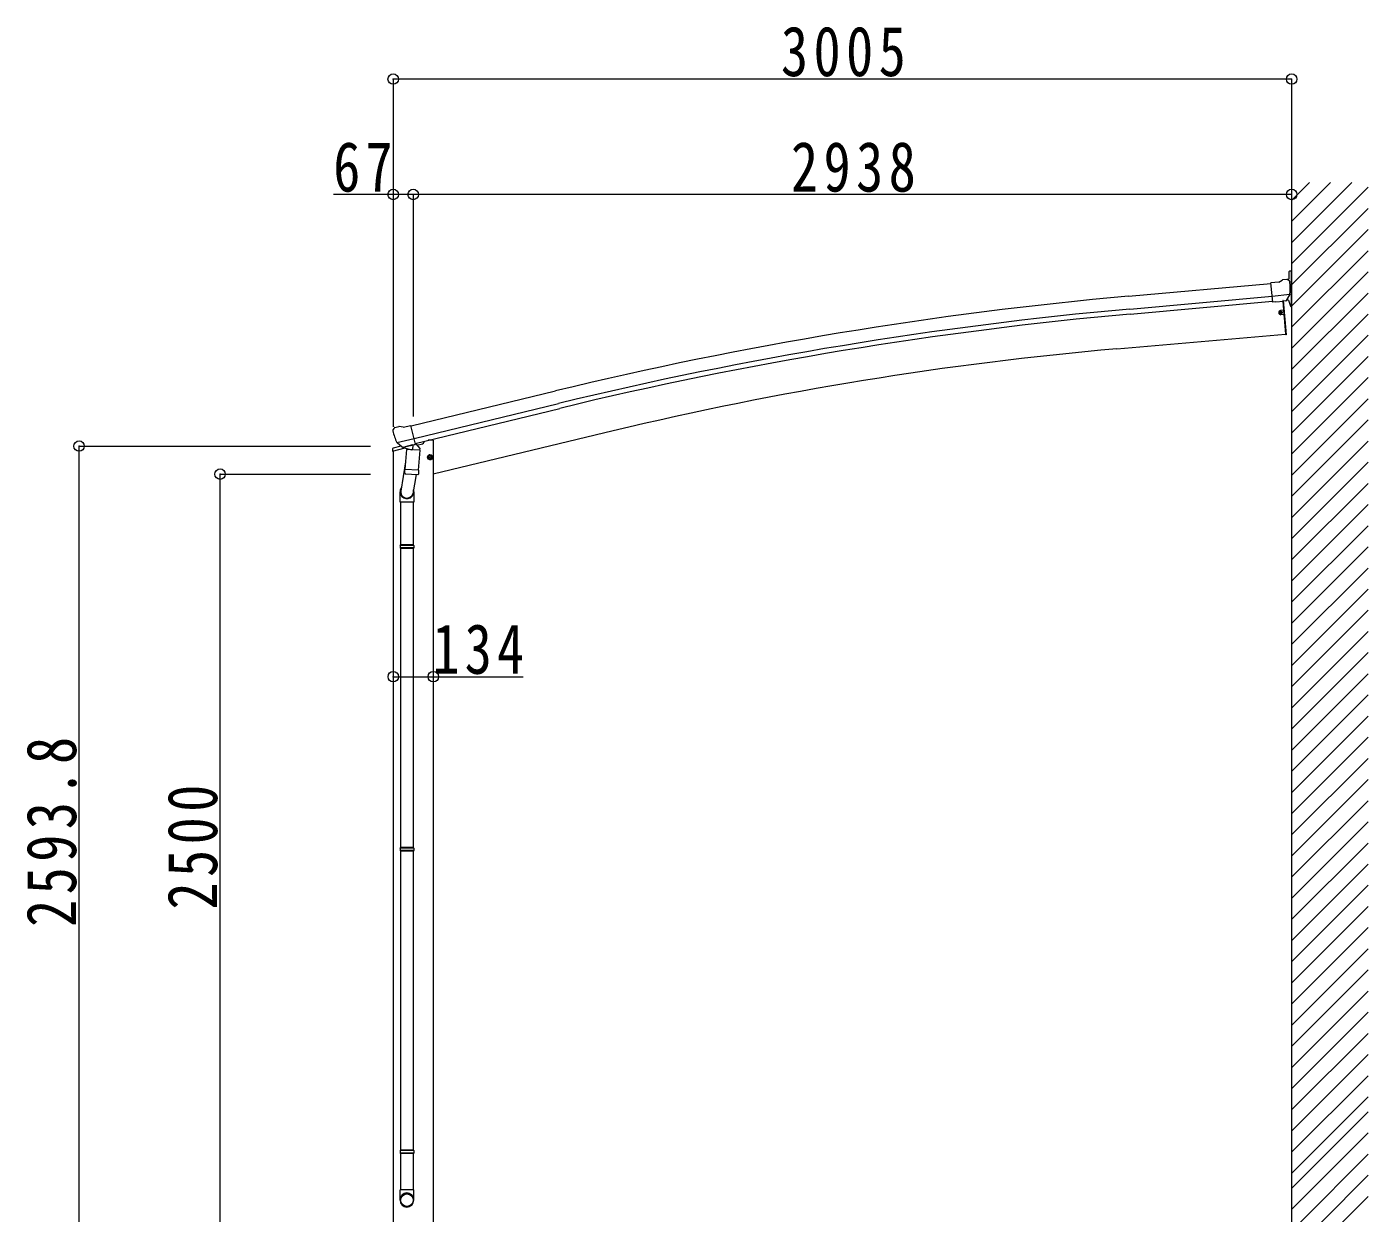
# Model space of a CAD drawing. Units: millimetres at full size. Extents: x -9783 to 9892, y -6828 to 6752.
# Drawn here: x 2527 to 7014, y -4007 to -41 of the extents above; entities that cross this region are included whole.
import ezdxf

# ---------------------------------------------------------------- set-up
doc = ezdxf.new("R2010")
doc.units = ezdxf.units.MM
doc.header["$LTSCALE"] = 35
doc.header["$PDMODE"] = 32
doc.header["$PDSIZE"] = 35
for name, color, linetype, lineweight in [('0-1_本体', 4, 'Continuous', 9), ('0-2_部品', 7, 'Continuous', 9), ('0-A_寸法', 6, 'Continuous', 9), ('0-E_DET2', 7, 'Continuous', 9)]:
    doc.layers.add(name, color=color, linetype=linetype, lineweight=lineweight)
doc.styles.add('ＭＳ ゴシック', font='')
doc.styles.get('ＭＳ ゴシック').set_extended_font_data('MS Gothic')

msp = doc.modelspace()

# ---------------------------------------------------------------- linework, layer by layer
at = {"layer": '0-1_本体'}
for p, q in [((6212.4, -941.52), (6688.47, -898.8)), ((6216.26, -984.52), (6692.72, -941.77)), ((6217.77, -1001.28), (6694.22, -958.53)), ((6728.1, -958.36), (6737.71, -1068.13)), ((6172.66, -1117.56), (6737.71, -1068.13)), ((3812.72, -1375.17), (4295.7, -1258.08)), ((3822.8, -1417.15), (4305.88, -1300.03)), ((3826.73, -1433.51), (4309.84, -1316.39)), ((3886.89, -1423.17), (3869.38, -1423.17)), ((4488.65, -1391.82), (3886.89, -1536.29)), ((3886.89, -1423.17), (3886.89, -4436.17)), ((3752.89, -1458.42), (3752.89, -4436.17))]:
    msp.add_line(p, q, dxfattribs=at)
for centre, radius, start, end in [((7383.9, -13995.96), 13106.9, 95.12796, 103.62796), ((7383.9, -13995.96), 13063.73, 95.12796, 103.62796), ((7383.9, -13995.96), 13046.9, 95.12796, 103.62796), ((7175.95, -12585.21), 11511.45, 95, 103.50001)]:
    msp.add_arc(centre, radius, start, end, dxfattribs=at)
at = {"layer": '0-2_部品'}
for p, q in [((6714.83, -894.33), (6688.29, -896.89)), ((6694.51, -961.5), (6688.29, -896.89)), ((6714.83, -894.33), (6726.49, -887.46)), ((6741.38, -885.75), (6727.73, -887.06)), ((6748.41, -885.07), (6741.38, -885.75)), ((6750.57, -891.42), (6745.04, -886.87)), ((6748.41, -860.41), (6748.41, -885.07)), ((6751.65, -893.45), (6751.78, -894.79)), ((6751.5, -936.3), (6692.63, -941.97)), ((6740.42, -955.89), (6751.19, -936.85)), ((6704.46, -960.54), (6694.51, -961.5)), ((6728.89, -955.94), (6727.9, -956.03)), ((6738.04, -957.31), (6730.34, -958.05)), ((6731.55, -986.32), (6730.56, -986.41)), ((6746.94, -954.53), (6740.85, -955.12)), ((6746.94, -954.53), (6754.37, -974.97)), ((6716.26, -996.7), (6726.49, -995.8)), ((6720.67, -995.1), (6720.57, -993.86)), ((6730.73, -988.4), (6720.77, -989.28)), ((6721.83, -1001.36), (6720.93, -991.13)), ((6731.95, -1002.35), (6721.99, -1003.22)), ((6722.52, -995.54), (6723.77, -995.44)), ((6731.73, -988.32), (6730.73, -988.4)), ((6732.95, -1002.26), (6731.95, -1002.35)), ((6733.12, -1004.26), (6732.13, -1004.34)), ((3751.27, -1390.75), (3751.54, -1391.9)), ((3755.48, -1382.17), (3751.63, -1388.47)), ((3758.58, -1379.92), (3771.76, -1376.76)), ((3786.32, -1379.44), (3773.06, -1376.74)), ((3786.32, -1379.44), (3812.25, -1373.21)), ((3765.32, -1431.06), (3822.83, -1417.25)), ((3782.17, -1445.97), (3765.79, -1431.47)), ((3827.03, -1434.78), (3827.98, -1434.84)), ((3827.98, -1434.84), (3841.29, -1450.16)), ((3831.97, -1439.44), (3850.86, -1434.9)), ((3854.69, -1426.73), (3854.69, -1430.04)), ((3750.14, -1459.08), (3792.84, -1448.83)), ((3750.14, -1452.19), (3750.14, -1459.08)), ((3778.64, -1442.98), (3752.44, -1449.27)), ((3784.88, -1446.53), (3792.4, -1444.73)), ((3785.72, -1446.43), (3787.25, -1446.06)), ((3787.25, -1446.06), (3823.95, -1437.25)), ((3789.09, -1446.29), (3789.03, -1447.03)), ((3789.79, -1448.07), (3815.6, -1454.51)), ((3796.71, -1453.42), (3792.03, -1520.25)), ((3842.4, -1456.61), (3796.71, -1453.42)), ((3798.48, -1450.24), (3798.25, -1453.52)), ((3818, -1439.07), (3816.98, -1453.68)), ((3823.95, -1437.25), (3825.48, -1436.88)), ((3837.72, -1523.45), (3842.4, -1456.61)), ((3841.29, -1450.16), (3840.85, -1456.5)), ((3866.27, -1482.11), (3885.72, -1477.44)), ((3870.83, -1474.33), (3868.69, -1481.53)), ((3878.12, -1472.58), (3870.83, -1474.33)), ((3878.33, -1489.5), (3873.66, -1470.05)), ((3883.29, -1478.02), (3878.12, -1472.58)), ((3881.16, -1485.22), (3883.29, -1478.02)), ((3793.76, -1495.49), (3777.85, -1592.75)), ((3791.17, -1532.72), (3792.05, -1520.25)), ((3837.72, -1523.45), (3792.03, -1520.25)), ((3837.71, -1523.45), (3836.82, -1536.14)), ((3791.57, -1534.08), (3791.57, -1534.08)), ((3793.02, -1534.86), (3834.71, -1537.77)), ((3829.29, -1537.39), (3818.56, -1602.07)), ((3775.7, -1629.91), (3775.7, -1595.55)), ((3821.7, -1595.25), (3821.7, -1629.91)), ((3821.7, -1629.91), (3775.7, -1629.91)), ((3777.7, -1629.91), (3777.7, -1772.82)), ((3819.7, -1629.91), (3819.7, -1772.82)), ((3775.7, -1774.82), (3776.7, -1772.82)), ((3821.7, -1774.82), (3775.7, -1774.82)), ((3821.7, -1782.82), (3775.7, -1782.82)), ((3820.7, -1772.82), (3776.7, -1772.82)), ((3820.7, -1784.82), (3776.7, -1784.82)), ((3777.7, -1784.82), (3777.7, -2784.19)), ((3819.7, -1784.82), (3819.7, -2784.19)), ((3821.7, -1774.82), (3820.7, -1772.82)), ((3821.7, -1782.82), (3820.7, -1784.82)), ((3821.7, -1774.82), (3821.7, -1782.82)), ((3775.7, -2786.19), (3776.7, -2784.19)), ((3821.7, -2786.19), (3775.7, -2786.19)), ((3821.7, -2794.19), (3775.7, -2794.19)), ((3820.7, -2784.19), (3776.7, -2784.19)), ((3820.7, -2796.19), (3776.7, -2796.19)), ((3777.7, -2796.19), (3777.7, -3795.57)), ((3819.7, -2796.19), (3819.7, -3795.57)), ((3821.7, -2786.19), (3820.7, -2784.19)), ((3821.7, -2794.19), (3820.7, -2796.19)), ((3821.7, -2786.19), (3821.7, -2794.19)), ((3775.7, -3797.57), (3776.7, -3795.57)), ((3821.7, -3797.57), (3775.7, -3797.57)), ((3821.7, -3805.57), (3775.7, -3805.57)), ((3820.7, -3795.57), (3776.7, -3795.57)), ((3820.7, -3807.57), (3776.7, -3807.57)), ((3777.7, -3807.57), (3777.7, -3929.12)), ((3819.7, -3807.57), (3819.7, -3929.12)), ((3821.7, -3797.57), (3820.7, -3795.57)), ((3821.7, -3805.57), (3820.7, -3807.57)), ((3821.7, -3797.57), (3821.7, -3805.57)), ((3775.7, -3963.26), (3775.7, -3929.12)), ((3821.7, -3929.12), (3775.7, -3929.12)), ((3821.7, -3963.26), (3821.7, -3929.12))]:
    msp.add_line(p, q, dxfattribs=at)
for points in [[(6756.71, -976.41), (6756.71, -857.76), (6751.06, -857.76)], [(6751.57, -935.67), (6751.29, -936.66), (6751.19, -936.85)], [(6704.46, -960.54), (6704.74, -960.61), (6730.09, -958.16), (6730.34, -958.05)], [(6727.9, -956.03), (6730.73, -988.4), (6731.95, -1002.35), (6737.96, -1071.09)], [(6728.89, -955.94), (6738.96, -1071), (6737.96, -1071.09)], [(6720.13, -995.75), (6718.89, -995.86), (6718.99, -997.06), (6720.23, -996.95)], [(6720.57, -993.86), (6721.77, -993.76), (6721.87, -995)], [(6722.08, -997.39), (6722.19, -998.64), (6720.99, -998.74), (6720.88, -997.5)], [(6723.77, -995.44), (6723.87, -996.64), (6722.63, -996.74)], [(3817.68, -1438.66), (3827.41, -1436.32), (3812.25, -1373.21)], [(3765.05, -1430.48), (3765.64, -1431.32), (3765.79, -1431.47)], [(3817.68, -1438.66), (3817.45, -1438.81), (3792.68, -1444.76), (3792.4, -1444.73)], [(3868.69, -1481.53), (3873.86, -1486.97), (3881.16, -1485.22)], [(3775.7, -1774.82), (3775.7, -1782.82), (3776.7, -1784.82)], [(3775.7, -2786.19), (3775.7, -2794.19), (3776.7, -2796.19)], [(3775.7, -3797.57), (3775.7, -3805.57), (3776.7, -3807.57)]]:
    msp.add_lwpolyline(points, dxfattribs=at)
for centre, radius in [((6721.38, -996.25), 4.74), ((6721.38, -996.25), 2.25), ((6724.03, -998.48), 0.25), ((3875.99, -1479.77), 8.5), ((3875.99, -1479.77), 7.7), ((3875.99, -1479.77), 6.5)]:
    msp.add_circle(centre, radius, dxfattribs=at)
for centre, radius, start, end in [((6728.02, -890.05), 3, 95.5, 120.5), ((6741.86, -890.73), 5, 50.50648, 95.49352), ((6751.06, -860.41), 2.65, 90, 180), ((6550.31, -914.19), 202.4, 353.9085, 5.5), ((6756.96, -974.02), 2.75, 200, 257.02926), ((6756.41, -976.41), 0.3, 257.08362, 0.08005), ((6721.38, -996.25), 7, 95, 275), ((6720.08, -995.16), 0.6, 275, 5), ((6720.29, -997.55), 0.6, 5, 95), ((6722.47, -994.95), 0.6, 185, 275), ((6722.68, -997.34), 0.6, 95, 185), ((3759.75, -1384.79), 5, 103.5, 148.5), ((3772.46, -1379.68), 3, 78.5, 103.5), ((3948.35, -1344.65), 202.4, 193.5, 205.09125), ((3849.69, -1430.04), 5, 283.5, 0), ((3753.14, -1452.19), 3, 103.5, 180), ((3785.6, -1445.94), 0.5, 248.23754, 283.5), ((3788.59, -1446.25), 0.5, 356, 103.5), ((3790.03, -1447.1), 1, 176, 256), ((3815.96, -1453.54), 1.03, 250.03897, 351.96569), ((3818.6, -1439.15), 0.604, 100.59842, 172.20595), ((3825.36, -1436.4), 0.5, 283.5, 318.76246), ((3793.12, -1532.89), 1.95, 175.04017, 217.47766), ((3793.16, -1532.86), 2, 217.40962, 266), ((3834.85, -1535.78), 2, 266, 349.46843), ((3805.7, -1595.55), 30, 177.45142, 180)]:
    msp.add_arc(centre, radius, start, end, dxfattribs=at)
for centre, major_axis, ratio, start_param, end_param in [((6755.94, -889.37), (-15.38, 3.31), 0.101033, 5.9751426, 5.9753737), ((6748.66, -893.73), (2.72, -1.29), 0.997474, 0.5366567, 1.3225652), ((6737.75, -954.32), (1.64, -2.52), 0.997631, 5.8041905, 5.8929484), ((6737.68, -954.21), (-3.51, 2.14), 0.650902, 2.1145521, 2.1873627), ((6737.8, -954.4), (1.64, -2.52), 0.997631, 5.965759, 6.7621801), ((3754.19, -1390.04), (-1.57, -2.57), 0.99628, 4.712389, 5.4996506), ((3784.16, -1443.71), (-0.73, -2.92), 0.997631, 5.8041905, 6.6006116), ((3784.22, -1443.48), (2.63, 3.16), 0.650902, 4.0958226, 4.1686332), ((3784.18, -1443.61), (-0.73, -2.92), 0.997631, 0.3902369, 0.4789948), ((3798.7, -1595.25), (23, 0), 0.996195, 2.5560258, 6.5663028), ((3798.7, -1595.25), (21, 0), 0.996195, 2.9349147, 5.9512394), ((3798.7, -3961.52), (-23, 0), 0.996195, 3.1415927, 6.2831853), ((3798.7, -3963.26), (-23, 0), 0.996195, 3.1415927, 6.2831853), ((3798.7, -3963.26), (0, -23.43), 0.981806, 4.712389, 7.8539816)]:
    msp.add_ellipse(centre, major_axis=major_axis, ratio=ratio, start_param=start_param, end_param=end_param, dxfattribs=at)
msp.add_ellipse((3798.7, -3963.26), major_axis=(21, 0), ratio=0.996195, dxfattribs=at)
at = {"layer": '0-A_寸法'}
for p, q in [((6757.71, -215.56), (3752.69, -215.56)), ((3752.69, -215.56), (3752.69, -1378.56)), ((6757.71, -215.56), (6757.71, -811.65)), ((3752.69, -601.46), (3552.69, -601.46)), ((3752.69, -601.46), (3752.69, -802.74)), ((3819.69, -601.46), (3752.69, -601.46)), ((6757.71, -601.46), (3819.69, -601.46)), ((3819.69, -601.46), (3819.69, -1343.68)), ((6757.71, -601.46), (6757.71, -802.74)), ((2702.05, -1442.38), (3676.54, -1442.38)), ((2702.05, -4036.17), (2702.05, -1442.38)), ((3173.68, -1536.19), (3676.54, -1536.19)), ((3173.68, -4036.17), (3173.68, -1536.19)), ((3752.89, -2213.29), (3886.89, -2213.29)), ((3886.89, -2213.29), (4186.89, -2213.29))]:
    msp.add_line(p, q, dxfattribs=at)
for p in [(3752.69, -215.56), (6757.71, -215.56), (3752.69, -601.46), (3819.69, -601.46), (6757.71, -601.46), (2702.05, -1442.38), (3173.68, -1536.19), (3752.89, -2213.29), (3886.89, -2213.29)]:
    msp.add_point(p, dxfattribs=at)
at = {"layer": '0-E_DET2'}
for p, q in [((6757.71, -536.66), (6757.71, -4036.17)), ((6757.71, -762.56), (6958.59, -561.67)), ((6757.71, -691.85), (6887.88, -561.67)), ((6757.71, -621.14), (6817.17, -561.67)), ((6757.71, -833.27), (7013.69, -577.29)), ((6757.71, -903.98), (7013.69, -648)), ((6757.71, -974.69), (7013.69, -718.71)), ((6757.71, -1045.4), (7013.69, -789.42)), ((6757.71, -1116.11), (7013.69, -860.13)), ((6757.71, -1186.82), (7013.69, -930.84)), ((6757.71, -1257.53), (7013.69, -1001.55)), ((6757.71, -1328.24), (7013.69, -1072.26)), ((6757.71, -1398.95), (7013.69, -1142.97)), ((6757.71, -1469.66), (7013.69, -1213.68)), ((6757.71, -1540.37), (7013.69, -1284.39)), ((6757.71, -1611.09), (7013.69, -1355.1)), ((6757.71, -1681.8), (7013.69, -1425.81)), ((6757.71, -1752.51), (7013.69, -1496.53)), ((6757.71, -1823.22), (7013.69, -1567.24)), ((6757.71, -1893.93), (7013.69, -1637.95)), ((6757.71, -1964.64), (7013.69, -1708.66)), ((6757.71, -2035.35), (7013.69, -1779.37)), ((6757.71, -2106.06), (7013.69, -1850.08)), ((6757.71, -2176.77), (7013.69, -1920.79)), ((6757.71, -2247.48), (7013.69, -1991.5)), ((6757.71, -2318.19), (7013.69, -2062.21)), ((6757.71, -2388.9), (7013.69, -2132.92)), ((6757.71, -2459.61), (7013.69, -2203.63)), ((6757.71, -2530.32), (7013.69, -2274.34)), ((6757.71, -2601.03), (7013.69, -2345.05)), ((6757.71, -2671.75), (7013.69, -2415.76)), ((6757.71, -2742.46), (7013.69, -2486.48)), ((6757.71, -2813.17), (7013.69, -2557.19)), ((6757.71, -2883.88), (7013.69, -2627.9)), ((6757.71, -2954.59), (7013.69, -2698.61)), ((6757.71, -3025.3), (7013.69, -2769.32)), ((6757.71, -3096.01), (7013.69, -2840.03)), ((6757.71, -3166.72), (7013.69, -2910.74)), ((6757.71, -3237.43), (7013.69, -2981.45)), ((6757.71, -3308.14), (7013.69, -3052.16)), ((6757.71, -3378.85), (7013.69, -3122.87)), ((6757.71, -3449.56), (7013.69, -3193.58)), ((6757.71, -3520.27), (7013.69, -3264.29)), ((6757.71, -3590.98), (7013.69, -3335)), ((6757.71, -3661.69), (7013.69, -3405.71)), ((6757.71, -3732.41), (7013.69, -3476.42)), ((6757.71, -3803.12), (7013.69, -3547.14)), ((6757.71, -3873.83), (7013.69, -3617.85)), ((6757.71, -3923.83), (7013.69, -3667.85)), ((6757.71, -3994.54), (7013.69, -3738.56)), ((6786.79, -4036.17), (7013.69, -3809.27)), ((6857.5, -4036.17), (7013.69, -3879.98)), ((6928.21, -4036.17), (7013.69, -3950.69))]:
    msp.add_line(p, q, dxfattribs=at)

# ---------------------------------------------------------------- texts
at = {"layer": '0-A_寸法', "color": 7, "char_height": 166.8, "attachment_point": 7, "style": 'ＭＳ ゴシック'}
for s, insert in [('\\T1.2;\\W0.8;3005', (5049.58, -208.56)), ('\\T1.19;\\W0.8;67', (3552.07, -594.46)), ('\\T1.2;\\W0.8;2938', (5083.08, -594.46)), ('\\T1.19;\\W0.8;134', (3883.77, -2206.29))]:
    msp.add_mtext(s, dxfattribs=dict(at, insert=insert))
at = {"layer": '0-A_寸法', "color": 7, "char_height": 166.8, "attachment_point": 7, "rotation": 90, "style": 'ＭＳ ゴシック'}
for s, insert in [('\\T1.2;\\W0.8;2593.8', (2695.05, -3049.9)), ('\\T1.2;\\W0.8;2500', (3166.68, -2991.81))]:
    msp.add_mtext(s, dxfattribs=dict(at, insert=insert))

doc.saveas('drawing.dxf')
